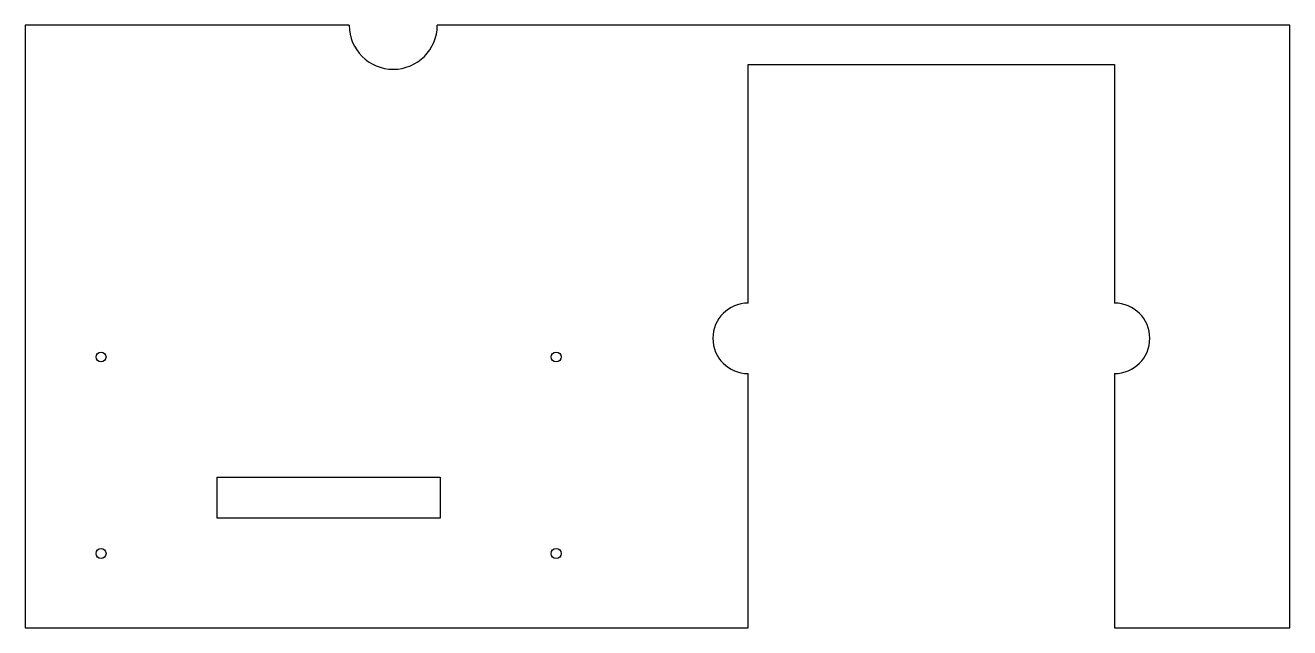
# Model space of a CAD drawing. Header units: millimetres. Extents: x 0 to 431, y 0 to 205.
import ezdxf

# ---------------------------------------------------------------- set-up
doc = ezdxf.new("R2010")
doc.units = ezdxf.units.MM

msp = doc.modelspace()

# ---------------------------------------------------------------- linework, layer by layer
for p, q in [((110.3, 205.3, 3), (0, 205.3, 3)), ((0, 205.3, 3), (0, 0, 3)), ((430.6, 205.3, 3), (140.3, 205.3, 3)), ((430.6, 0, 3), (430.6, 205.3, 3)), ((246.15, 110.62, 3), (246.15, 191.95, 3)), ((246.15, 191.95, 3), (370.95, 191.95, 3)), ((370.95, 191.95, 3), (370.95, 110.62, 3)), ((246.15, 0, 3), (246.15, 86.62, 3)), ((370.95, 86.62, 3), (370.95, 0, 3)), ((65.3, 37.3, 3), (65.3, 51.3, 3)), ((65.3, 51.3, 3), (141.3, 51.3, 3)), ((141.3, 51.3, 3), (141.3, 37.3, 3)), ((141.3, 37.3, 3), (65.3, 37.3, 3)), ((0, 0, 3), (246.15, 0, 3)), ((370.95, 0, 3), (430.6, 0, 3))]:
    msp.add_line(p, q)
for centre in [(25.8, 92.26, 3), (180.8, 92.26, 3), (25.8, 25.3, 3), (180.8, 25.3, 3)]:
    msp.add_circle(centre, 1.7)
for centre, radius, start, end in [((125.3, 205.3, 3), 15, 180, 360), ((246.15, 98.62, 3), 12, 90, 270), ((370.95, 98.62, 3), 12, -90, 90)]:
    msp.add_arc(centre, radius, start, end)

doc.saveas('drawing.dxf')
